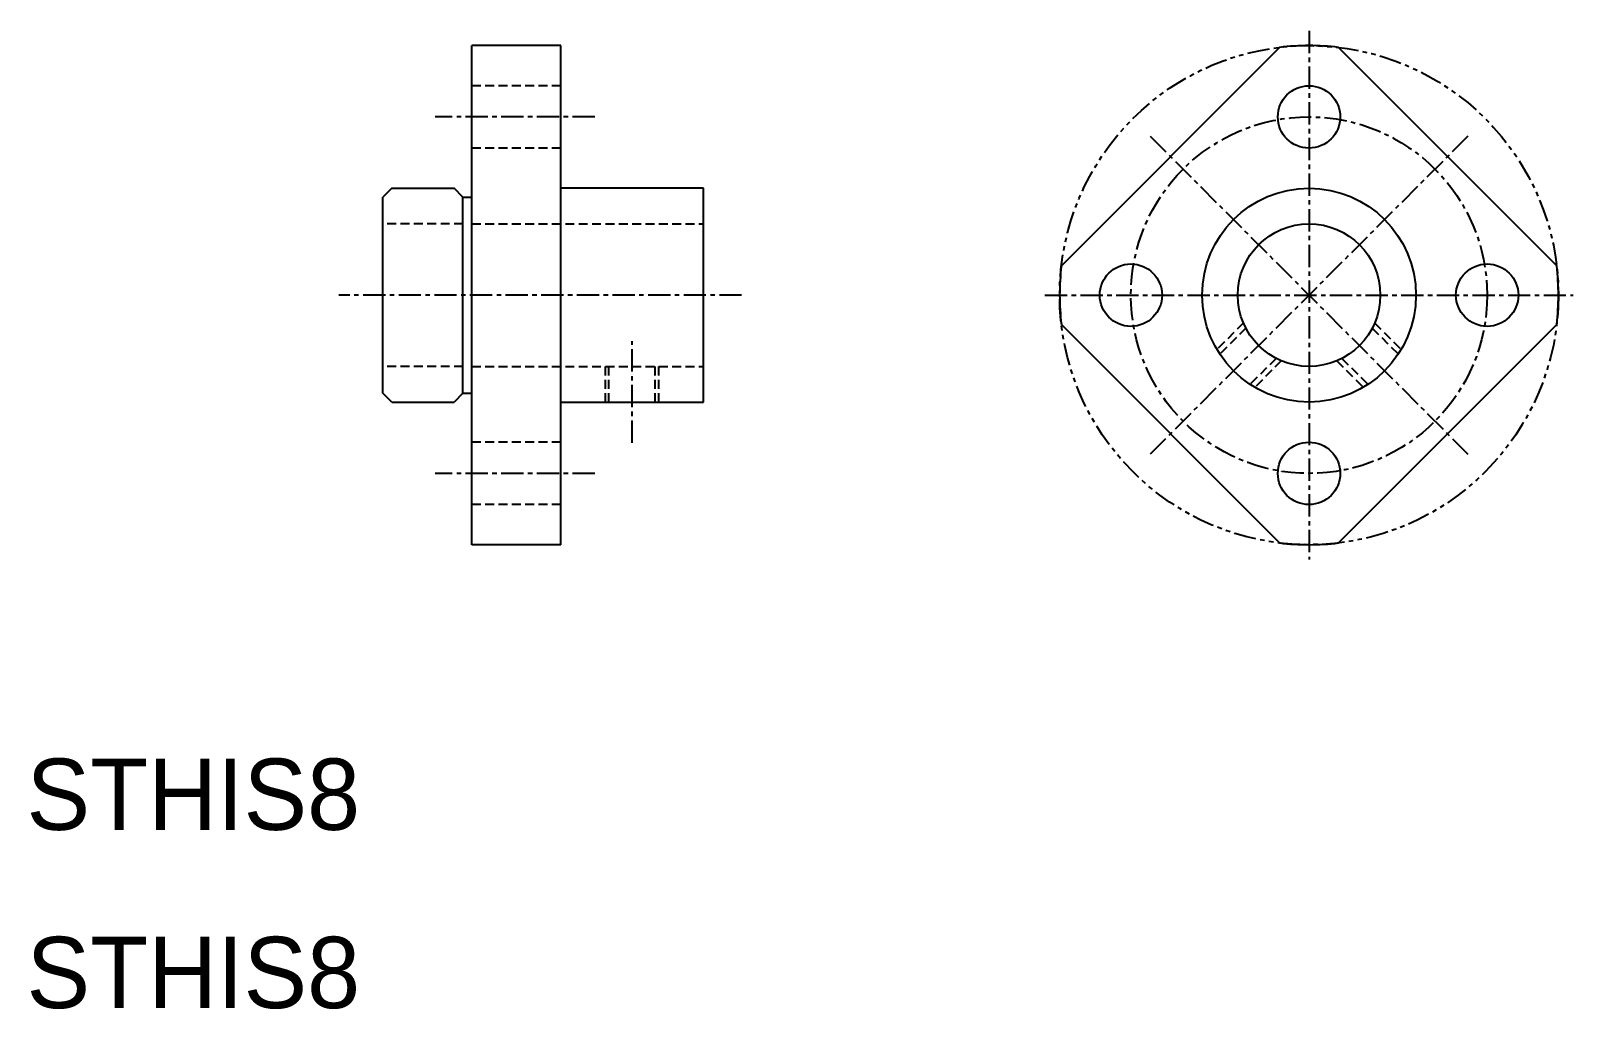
# Model space of a CAD drawing. Extents: x 10.2 to 96.8, y 9.9 to 64.8.
import ezdxf

# ---------------------------------------------------------------- set-up
doc = ezdxf.new("R2010")
doc.units = 0
for name, pattern in [('CENTER', [2, 1.25, -0.25, 0.25, -0.25]), ('DASHED', [0.75, 0.5, -0.25]), ('PHANTOM', [2.5, 1.25, -0.25, 0.25, -0.25, 0.25, -0.25])]:
    doc.linetypes.add(name, pattern=pattern)
doc.layers.get('0').update_dxf_attribs({"linetype": 'CONTINUOUS'})
doc.layers.add('CENTER', color=1, linetype='CENTER')

msp = doc.modelspace()

# ---------------------------------------------------------------- linework, layer by layer
at = {"color": 7, "linetype": 'CONTINUOUS'}
for p, q in [((40, 64), (35, 64)), ((35, 36), (35, 64)), ((40, 36), (40, 64)), ((80.346, 63.902), (68.098, 51.654)), ((83.654, 63.902), (95.902, 51.654)), ((30.5, 56), (30, 55.5)), ((30, 44.5), (30, 55.5)), ((30.5, 56), (34, 56)), ((34.5, 55.5), (34, 56)), ((34.5, 44.5), (34.5, 55.5)), ((34.5, 55.5), (35, 55.5)), ((48, 56), (40, 56)), ((48, 44), (48, 56)), ((68.098, 48.346), (80.346, 36.098)), ((95.902, 48.346), (83.654, 36.098)), ((30.5, 44), (30, 44.5)), ((34.5, 44.5), (34, 44)), ((34.5, 44.5), (35, 44.5)), ((30.5, 44), (34, 44)), ((40, 44), (48, 44)), ((40, 36), (35, 36))]:
    msp.add_line(p, q, dxfattribs=at)
at = {"color": 3, "linetype": 'DASHED'}
for p, q in [((40, 61.75), (35, 61.75)), ((40, 58.25), (35, 58.25)), ((34.5, 54), (30, 54)), ((35, 54), (48, 54)), ((78.317, 48.439), (76.831, 46.953)), ((78.453, 48.15), (76.995, 46.692)), ((85.547, 48.15), (87.005, 46.692)), ((85.683, 48.439), (87.169, 46.953)), ((34.5, 46), (30, 46)), ((35, 46), (48, 46)), ((42.5, 44), (42.5, 46)), ((42.7, 44), (42.7, 46)), ((45.3, 44), (45.3, 46)), ((45.5, 44), (45.5, 46)), ((80.15, 46.453), (78.692, 44.995)), ((80.439, 46.317), (78.953, 44.831)), ((83.561, 46.317), (85.047, 44.831)), ((83.85, 46.453), (85.308, 44.995)), ((40, 41.75), (35, 41.75)), ((40, 38.25), (35, 38.25))]:
    msp.add_line(p, q, dxfattribs=at)
at = {"color": 3, "linetype": 'PHANTOM'}
msp.add_circle((82, 50), 14, dxfattribs=at)
at = {"color": 7, "linetype": 'CONTINUOUS'}
for centre, radius in [((82, 60), 1.75), ((82, 50), 6), ((82, 50), 4), ((72, 50), 1.75), ((92, 50), 1.75), ((82, 40), 1.75)]:
    msp.add_circle(centre, radius, dxfattribs=at)
for start, end in [(83.21321, 96.78679), (173.21321, 186.78679), (353.21321, 6.78679), (263.21321, 276.78679)]:
    msp.add_arc((82, 50), 14, start, end, dxfattribs=at)
at = {"layer": 'CENTER', "color": 1, "linetype": 'CENTER'}
for p, q in [((82, 64.827), (82, 35.173)), ((41.899, 60), (32.934, 60)), ((73.082, 58.918), (90.918, 41.082)), ((90.918, 58.918), (73.082, 41.082)), ((50.145, 50), (27.528, 50)), ((67.173, 50), (96.827, 50)), ((82, 50), (82, 50)), ((44, 41.714), (44, 47.414)), ((41.899, 40), (32.934, 40))]:
    msp.add_line(p, q, dxfattribs=at)
msp.add_circle((82, 50), 10, dxfattribs=at)

# ---------------------------------------------------------------- texts
at = {"color": 7, "linetype": 'CONTINUOUS'}
for p in [(10, 20), (10, 10)]:
    msp.add_text('STHIS8', height=4, dxfattribs=at).set_placement(p)

doc.saveas('drawing.dxf')
